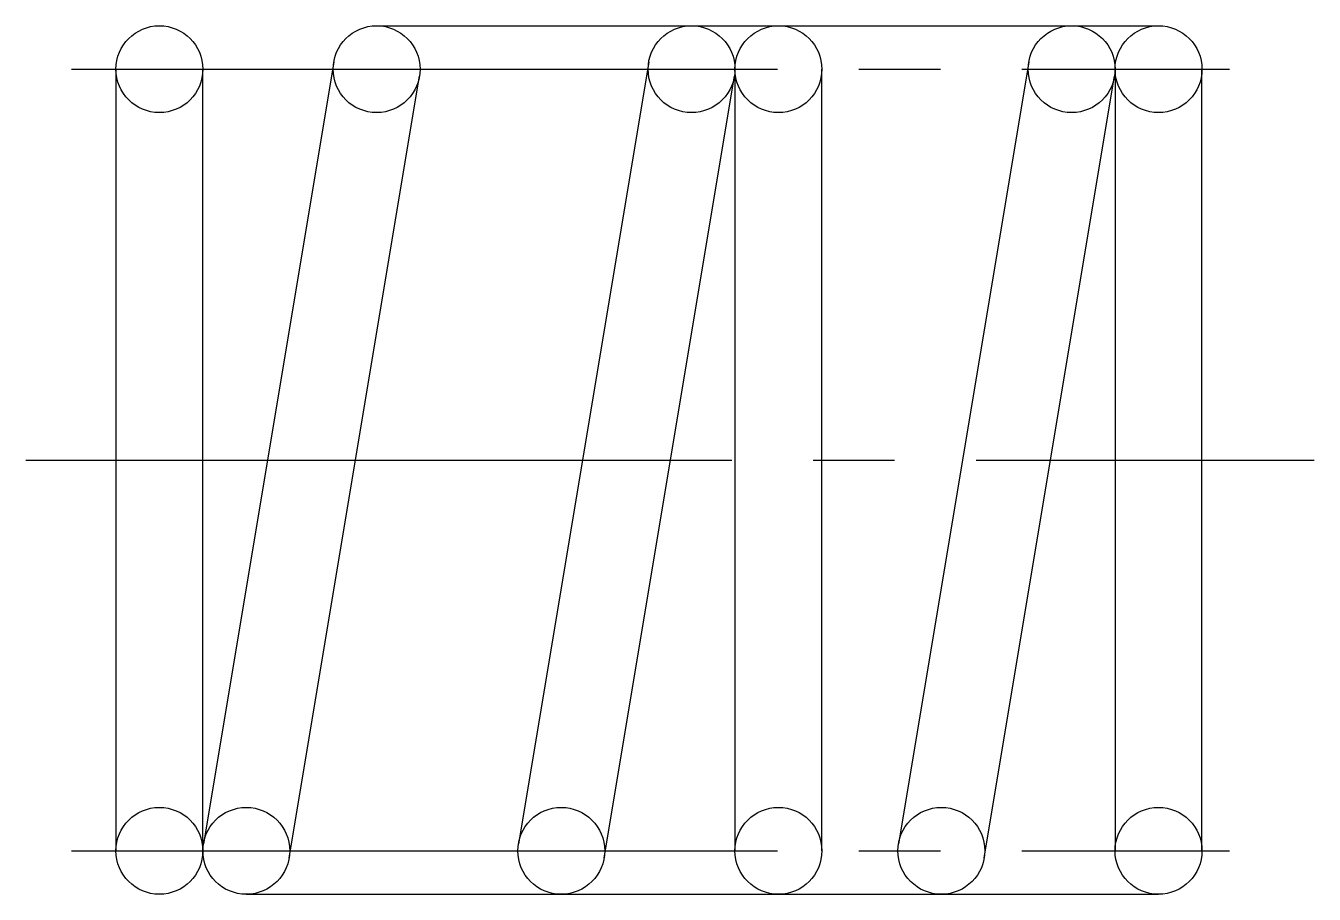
# Model space of a CAD drawing. Extents: x 2.1 to 31.8, y 2 to 23.5.
# Drawn here: x 25.83 to 31.76, y 19.54 to 23.54 of the extents above; entities outside this region: 2.
import ezdxf

# ---------------------------------------------------------------- set-up
doc = ezdxf.new("R2010")
doc.units = 0
doc.header["$LTSCALE"] = 0.25
doc.linetypes.add('CENTER', pattern=[17.5, 13, -1.5, 1.5, -1.5])
doc.linetypes.add('PHANTOM', pattern=[63.5, 31.75, -6.35, 6.35, -6.35, 6.35, -6.35])
doc.layers.get('0').update_dxf_attribs({"linetype": 'CONTINUOUS'})
doc.layers.add('CENTER', color=1, linetype='CENTER')

msp = doc.modelspace()

# ---------------------------------------------------------------- linework, layer by layer
at = {"color": 3, "linetype": 'PHANTOM'}
for p, q in [((27.4435, 23.5422), (31.0435, 23.5422)), ((28.6962, 23.3751), (28.0962, 19.7751)), ((29.0935, 23.3422), (29.0935, 19.7422)), ((29.4935, 19.7422), (29.4935, 23.3422)), ((28.4907, 19.7093), (29.0907, 23.3093)), ((26.8435, 19.5422), (31.0435, 19.5422))]:
    msp.add_line(p, q, dxfattribs=at)
at = {"color": 7}
for p, q in [((27.2462, 23.3751), (26.6462, 19.7751)), ((30.4462, 23.3751), (29.8462, 19.7751)), ((26.2435, 23.3422), (26.2435, 19.7422)), ((26.6435, 19.7422), (26.6435, 23.3422)), ((30.8435, 23.3422), (30.8435, 19.7422)), ((31.2435, 19.7422), (31.2435, 23.3422)), ((27.0407, 19.7093), (27.6407, 23.3093)), ((30.2407, 19.7093), (30.8407, 23.3093))]:
    msp.add_line(p, q, dxfattribs=at)
for p, q in [((30.5407, 21.5093), (30.5408, 21.5093)), ((30.3907, 20.6093), (30.3907, 20.6094))]:
    msp.add_line(p, q)
for centre in [(26.4435, 23.3422), (27.4435, 23.3422), (30.6435, 23.3422), (31.0435, 23.3422), (26.4435, 19.7422), (26.8435, 19.7422), (30.0435, 19.7422), (31.0435, 19.7422)]:
    msp.add_circle(centre, 0.2, dxfattribs=at)
at = {"color": 3, "linetype": 'PHANTOM'}
for centre in [(28.8935, 23.3422), (29.2935, 23.3422), (28.2935, 19.7422), (29.2935, 19.7422)]:
    msp.add_circle(centre, 0.2, dxfattribs=at)
at = {"layer": 'CENTER', "color": 1, "linetype": 'CENTER'}
for p, q in [((26.039, 23.3422), (31.3704, 23.3422)), ((25.8282, 21.5422), (31.7603, 21.5422)), ((26.039, 19.7422), (31.3704, 19.7422))]:
    msp.add_line(p, q, dxfattribs=at)

# ---------------------------------------------------------------- texts
for s, p in [('UM4-5', (2, 5)), ('UM04', (2, 2))]:
    msp.add_text(s, height=0.8).set_placement(p)

doc.saveas('drawing.dxf')
